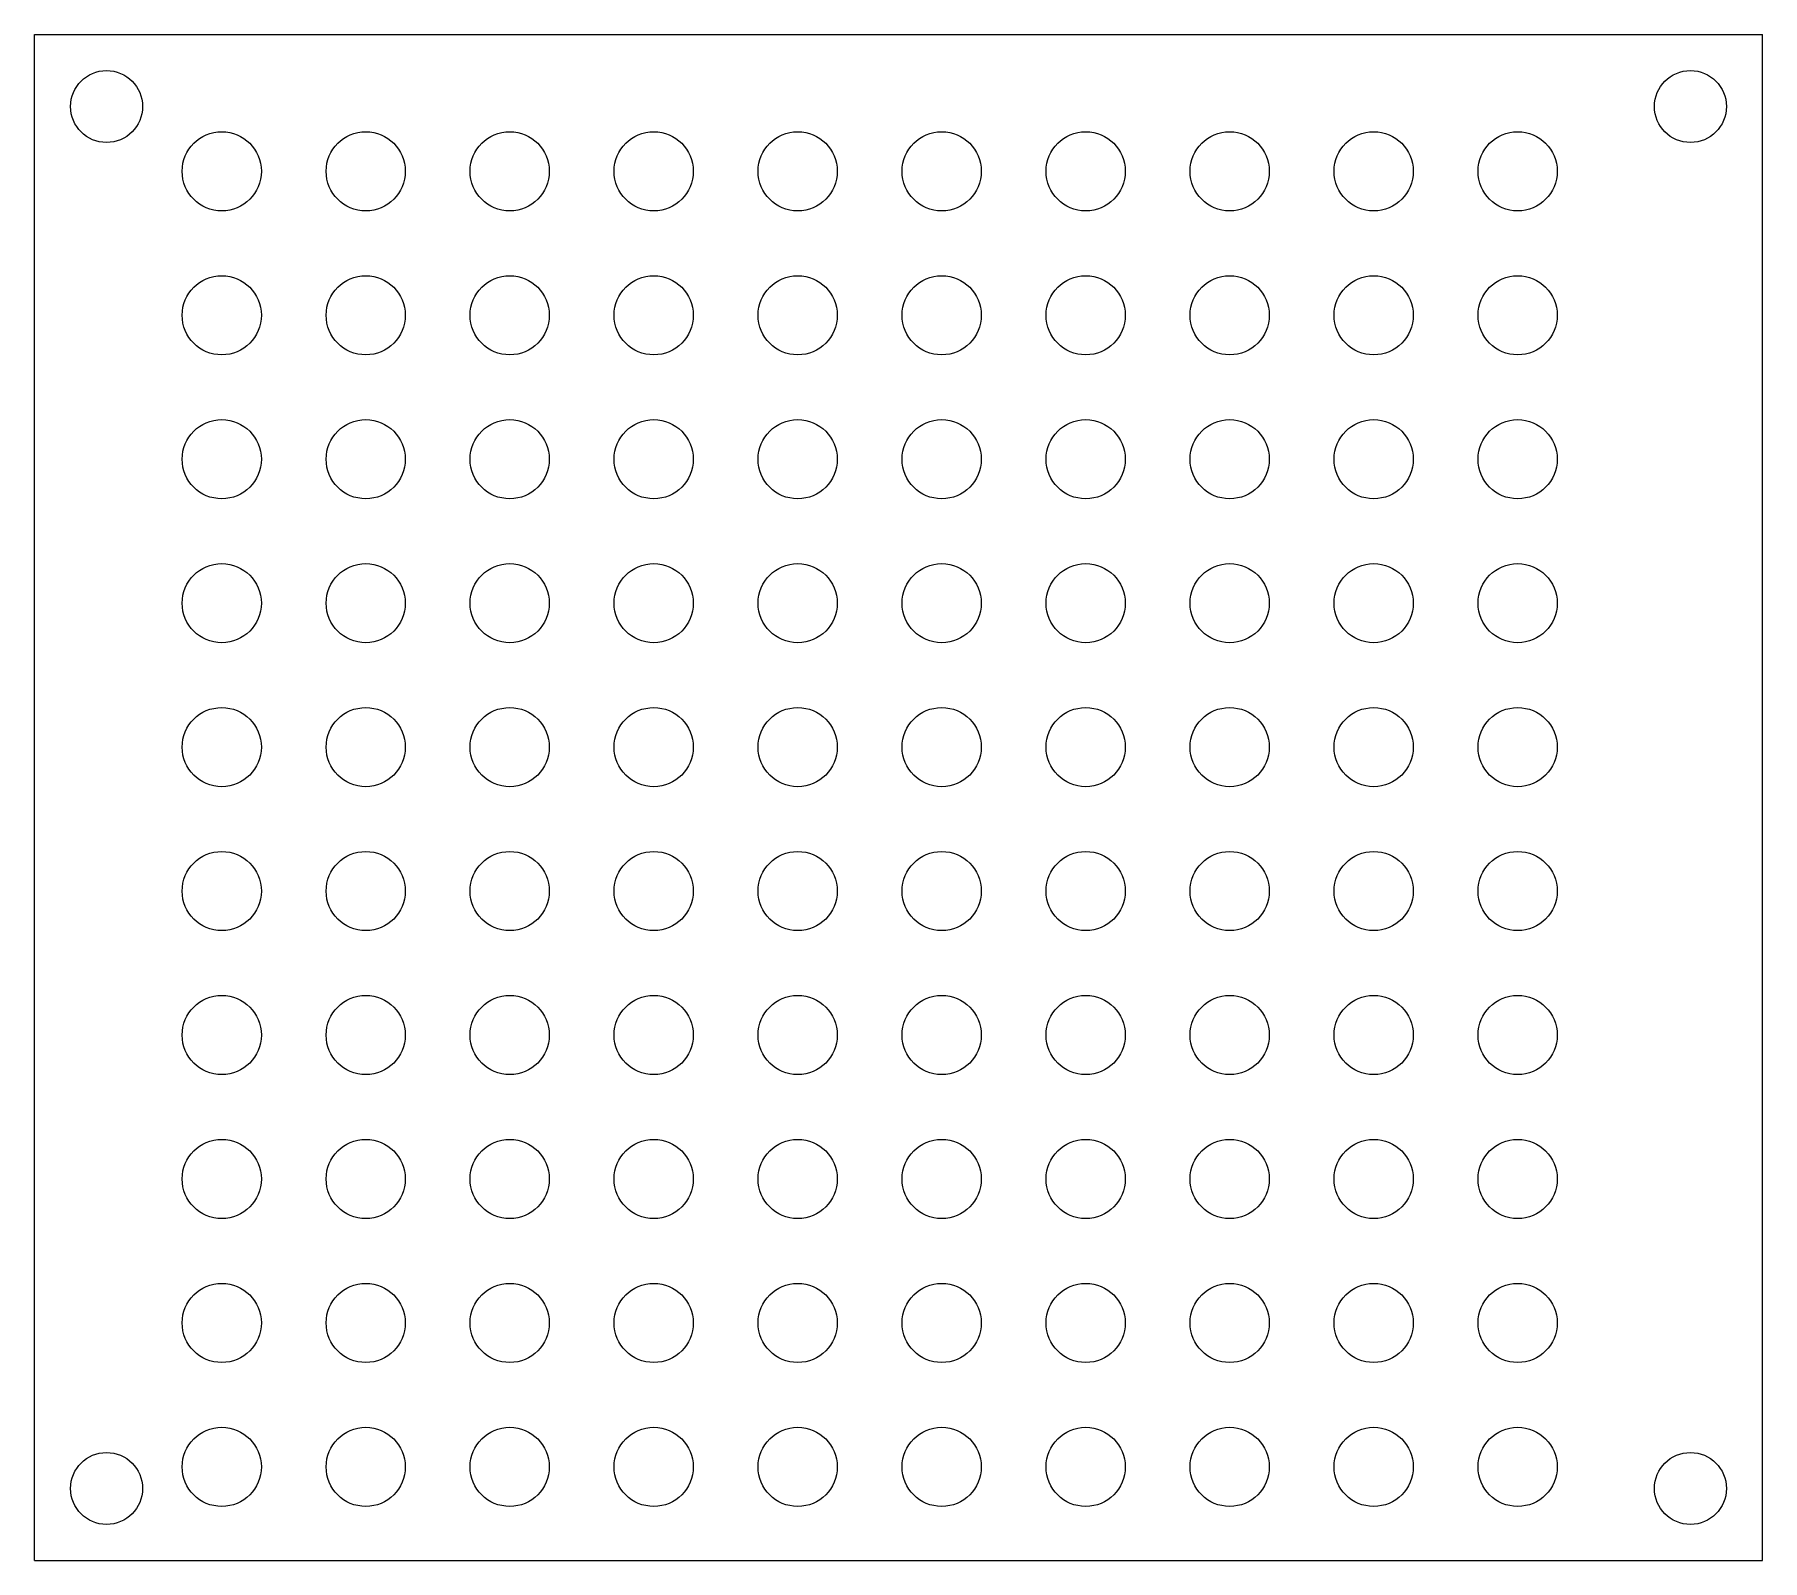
# Model space of a CAD drawing. Header units: millimetres. Extents: x 0 to 120, y 0 to 106.
import ezdxf

# ---------------------------------------------------------------- set-up
doc = ezdxf.new("R2010")
doc.units = ezdxf.units.MM

msp = doc.modelspace()

# ---------------------------------------------------------------- linework, layer by layer
at = {"color": 7, "linetype": 'Continuous', "lineweight": 25}
for p, q in [((0, 0), (0, 106)), ((0, 106), (120, 106)), ((120, 0), (120, 106)), ((0, 0), (120, 0))]:
    msp.add_line(p, q, dxfattribs=at)
for centre, radius in [((5, 101), 2.5), ((115, 101), 2.5), ((13, 96.5), 2.75), ((23, 96.5), 2.75), ((33, 96.5), 2.75), ((43, 96.5), 2.75), ((53, 96.5), 2.75), ((63, 96.5), 2.75), ((73, 96.5), 2.75), ((83, 96.5), 2.75), ((93, 96.5), 2.75), ((103, 96.5), 2.75), ((13, 86.5), 2.75), ((23, 86.5), 2.75), ((33, 86.5), 2.75), ((43, 86.5), 2.75), ((53, 86.5), 2.75), ((63, 86.5), 2.75), ((73, 86.5), 2.75), ((83, 86.5), 2.75), ((93, 86.5), 2.75), ((103, 86.5), 2.75), ((13, 76.5), 2.75), ((23, 76.5), 2.75), ((33, 76.5), 2.75), ((43, 76.5), 2.75), ((53, 76.5), 2.75), ((63, 76.5), 2.75), ((73, 76.5), 2.75), ((83, 76.5), 2.75), ((93, 76.5), 2.75), ((103, 76.5), 2.75), ((13, 66.5), 2.75), ((23, 66.5), 2.75), ((33, 66.5), 2.75), ((43, 66.5), 2.75), ((53, 66.5), 2.75), ((63, 66.5), 2.75), ((73, 66.5), 2.75), ((83, 66.5), 2.75), ((93, 66.5), 2.75), ((103, 66.5), 2.75), ((13, 56.5), 2.75), ((23, 56.5), 2.75), ((33, 56.5), 2.75), ((43, 56.5), 2.75), ((53, 56.5), 2.75), ((63, 56.5), 2.75), ((73, 56.5), 2.75), ((83, 56.5), 2.75), ((93, 56.5), 2.75), ((103, 56.5), 2.75), ((13, 46.5), 2.75), ((23, 46.5), 2.75), ((33, 46.5), 2.75), ((43, 46.5), 2.75), ((53, 46.5), 2.75), ((63, 46.5), 2.75), ((73, 46.5), 2.75), ((83, 46.5), 2.75), ((93, 46.5), 2.75), ((103, 46.5), 2.75), ((13, 36.5), 2.75), ((23, 36.5), 2.75), ((33, 36.5), 2.75), ((43, 36.5), 2.75), ((53, 36.5), 2.75), ((63, 36.5), 2.75), ((73, 36.5), 2.75), ((83, 36.5), 2.75), ((93, 36.5), 2.75), ((103, 36.5), 2.75), ((13, 26.5), 2.75), ((23, 26.5), 2.75), ((33, 26.5), 2.75), ((43, 26.5), 2.75), ((53, 26.5), 2.75), ((63, 26.5), 2.75), ((73, 26.5), 2.75), ((83, 26.5), 2.75), ((93, 26.5), 2.75), ((103, 26.5), 2.75), ((13, 16.5), 2.75), ((23, 16.5), 2.75), ((33, 16.5), 2.75), ((43, 16.5), 2.75), ((53, 16.5), 2.75), ((63, 16.5), 2.75), ((73, 16.5), 2.75), ((83, 16.5), 2.75), ((93, 16.5), 2.75), ((103, 16.5), 2.75), ((13, 6.5), 2.75), ((23, 6.5), 2.75), ((33, 6.5), 2.75), ((43, 6.5), 2.75), ((53, 6.5), 2.75), ((63, 6.5), 2.75), ((73, 6.5), 2.75), ((83, 6.5), 2.75), ((93, 6.5), 2.75), ((103, 6.5), 2.75), ((5, 5), 2.5), ((115, 5), 2.5)]:
    msp.add_circle(centre, radius, dxfattribs=at)

doc.saveas('drawing.dxf')
